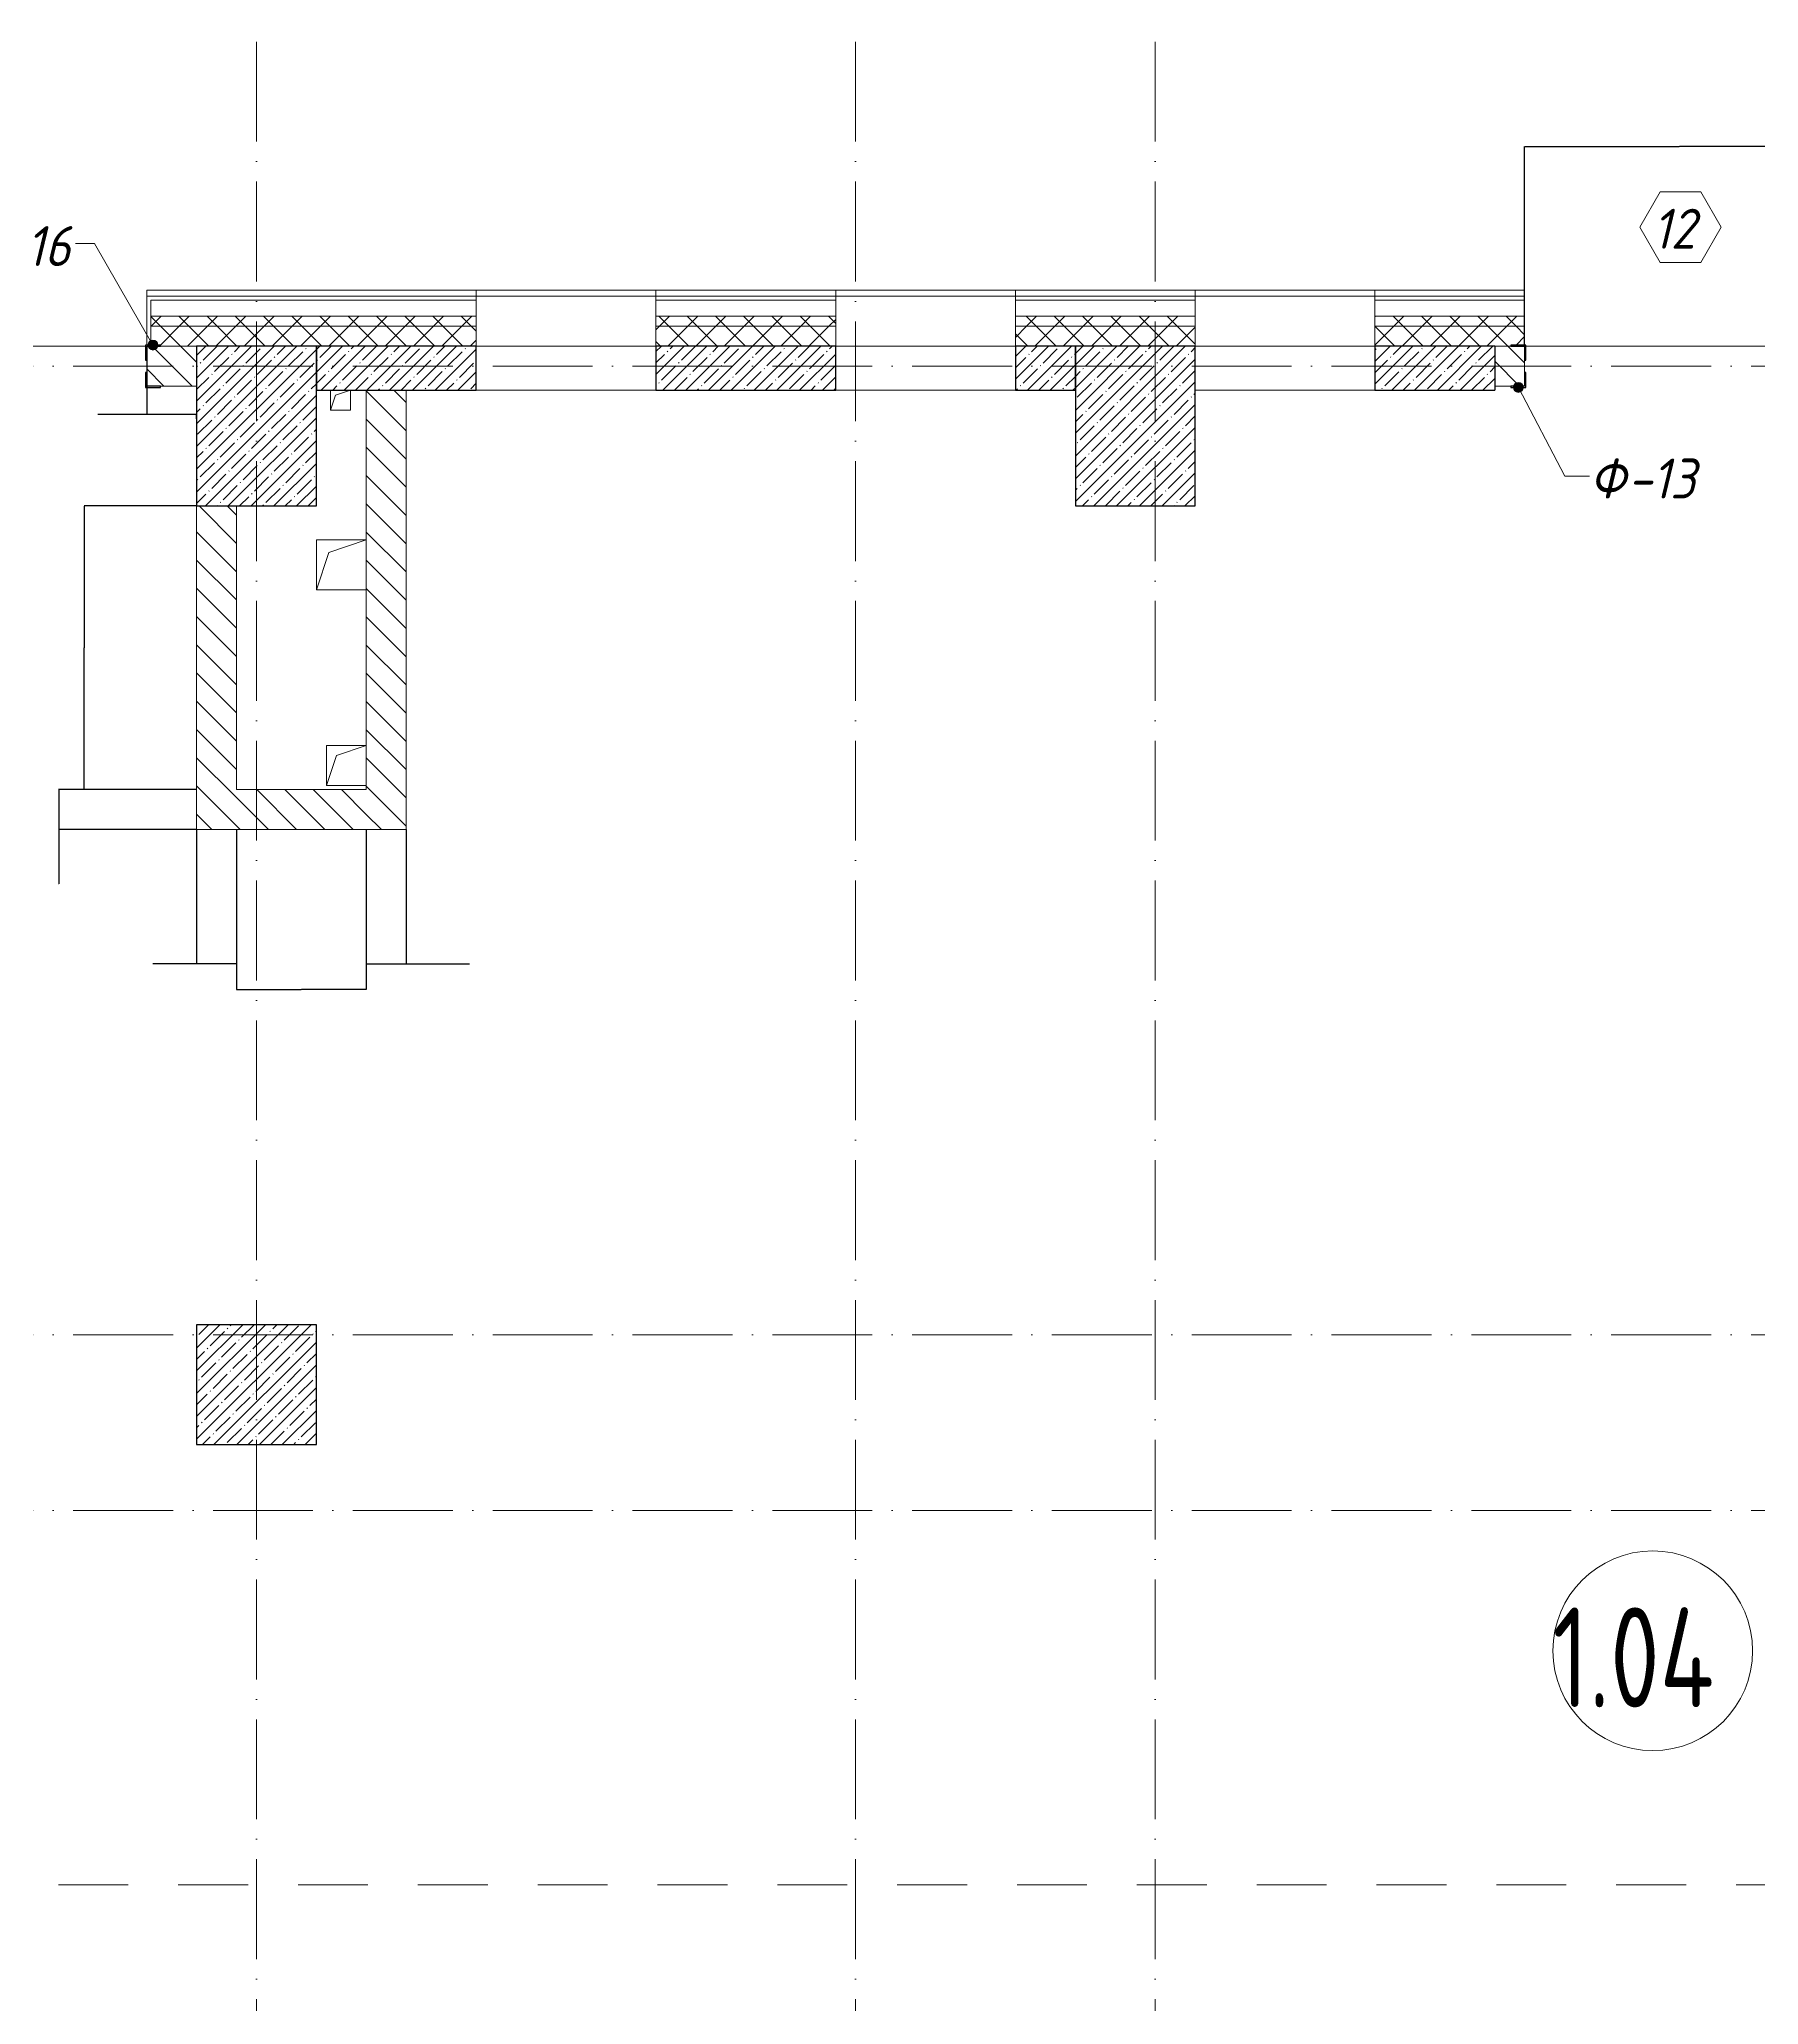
# Model space of a CAD drawing. Header units: millimetres. Extents: x 12986 to 523328, y -9759 to 30092.
# Drawn here: x 74919 to 83529, y 18795 to 28637 of the extents above; entities that cross this region are included whole.
import ezdxf

# ---------------------------------------------------------------- set-up
doc = ezdxf.new("R2010")
doc.units = ezdxf.units.MM
doc.linetypes.add('01 Штриховая _4 мм_', pattern=[600, 350, -250])
doc.linetypes.add('50_200_ШТРИХ_1Т_ш5_п1_п1_', pattern=[700, 500, -100, 0, -100])
for name, color, linetype, lineweight in [('A-ANNO-DIMS', 7, 'Continuous', 9), ('A-AREA-IDEN', 7, 'Continuous', 9), ('A-DOOR-IDEN', 7, 'Continuous', 9), ('A-FLOR', 7, 'Continuous', 9), ('A-GENM', 7, 'Continuous', 9), ('A-GENM-1', 7, 'Continuous', 25), ('A-GENM-IDEN', 7, 'Continuous', 9), ('A-WALL', 7, 'Continuous', 5), ('A-WALL-1', 7, 'Continuous', 25), ('A-WALL-8', 7, 'Continuous', 9), ('A-WALL-FNSH-1', 7, 'Continuous', 9), ('A-WALL-PATT-1', 7, 'Continuous', 5), ('G-ANNO-SYMB-1', 7, '01 Штриховая _4 мм_', 9), ('I-WALL', 7, 'Continuous', 5), ('S-COLS', 7, 'Continuous', 9), ('S-COLS-1', 7, 'Continuous', 5), ('S-COLS-2', 7, 'Continuous', 25), ('Оси-2', 7, '50_200_ШТРИХ_1Т_ш5_п1_п1_', 9)]:
    doc.layers.add(name, color=color, linetype=linetype, lineweight=lineweight)
for name, color, linetype, lineweight, true_color in [('A-WALL-2', 7, 'Continuous', 13, 0x000000), ('A-WALL-4', 7, 'Continuous', 25, 0x000000), ('A-WALL-PATT-2', 7, 'Continuous', 5, 0xce0000)]:
    doc.layers.add(name, color=color, linetype=linetype, lineweight=lineweight, true_color=true_color)
doc.styles.add('ISOCPEUR_I_3', font='isocpeui.ttf', dxfattribs={"width": 0.9, "height": 200})
doc.styles.add('СПДС', font='ГОСТ тип А.ttf', dxfattribs={"width": 0.9})
doc.dimstyles.get("Standard").update_dxf_attribs({"dimtxt": 0.18, "dimasz": 0.18, "dimexe": 0.18, "dimexo": 0.0625, "dimgap": 0.09, "dimtad": 0, "dimtih": 1, "dimtoh": 1, "dimdec": 4, "dimzin": 0, "dimdsep": 46, "dimtxsty": 'Standard', "dimcen": 0.09, "dimadec": 0, "dimazin": 0, "dimtfac": 1, "dimtdec": 4, "dimtofl": 0, "dimtmove": 0, "dimatfit": 3, "dimfxl": 1, "dimtolj": 1, "dimtzin": 0, "dimarcsym": 0})
pattern_1 = [(45, (61996.89, 0), (-57.02463, 57.02463), []), (45, (62053.92, 0), (-57.02463, 57.02463), [100.806, -20.161, 3.353, -16.808])]
pattern_2 = [(135, (61996.89, 0), (-70.71068, -70.71068), [])]
pattern_3 = [(45, (61996.89, 0), (-70.71068, 70.71068), []), (135, (61996.89, 0), (-70.71068, -70.71068), [])]

# ---------------------------------------------------------------- blocks, each defined once
blk = doc.blocks.new('BSC_Колонна _Прямоугольная - 600х600-V7-АР1_Кладочный план 1 этажа')
at = {"layer": 'S-COLS-1'}
h = blk.add_hatch(dxfattribs=at)
h.set_pattern_fill('FP_21', color=256, style=0, pattern_type=2)
h.set_pattern_definition([(45, (-14010, -21900), (-57.02463, 57.02463), []), (45, (-13952.975, -21900), (-57.02463, 57.02463), [100.806, -20.161, 3.353, -16.808])])
h.paths.add_polyline_path([(-300, -300), (300, -300), (300, 300), (-300, 300)], flags=0)
at = {"layer": 'S-COLS-2'}
for p, q in [((300, 300), (-300, 300)), ((-300, 300), (-300, -300)), ((300, -300), (300, 300)), ((-300, -300), (300, -300))]:
    blk.add_line(p, q, dxfattribs=at)
blk = doc.blocks.new('AR_Отверстие прямоугольное _в плите_ - AR_Отверстие прямоугольное _в плите_-V84-АР1_Кладочный план 1 этажа')
at = {"layer": 'A-GENM'}
for p, q in [((125, 125), (-125, 125)), ((-125, 125), (-125, -125)), ((-62.5, 62.5), (125, 125)), ((-125, -125), (-62.5, 62.5)), ((-125, -125), (125, -125))]:
    blk.add_line(p, q, dxfattribs=at)
blk = doc.blocks.new('Фахверк_СКБ_Уголок - Ф-13_200х3430 h_все крепления развернуты-26975764-АР1_Кладочный план 1 этажа')
at = {"layer": 'A-GENM-1'}
for p, q in [((200, 156), (125, 156)), ((125, 156), (125, 81)), ((131, 81), (131, 150)), ((131, 150), (200, 150)), ((200, 150), (200, 156)), ((125, 81), (131, 81)), ((131, 19), (125, 19)), ((125, 19), (125, -56)), ((131, -50), (131, 19)), ((125, -56), (200, -56)), ((200, -50), (131, -50)), ((200, -56), (200, -50))]:
    blk.add_line(p, q, dxfattribs=at)
blk = doc.blocks.new('Фахверк_СКБ_Уголок - Ф-16_200х7630 h-26985645-АР1_Кладочный план 1 этажа')
at = {"layer": 'A-GENM-1'}
for p, q in [((200, 156), (125, 156)), ((125, 156), (125, 81)), ((131, 81), (131, 150)), ((131, 150), (200, 150)), ((200, 150), (200, 156)), ((125, 81), (131, 81)), ((131, 19), (125, 19)), ((125, 19), (125, -56)), ((131, -50), (131, 19)), ((125, -56), (200, -56)), ((200, -50), (131, -50)), ((200, -56), (200, -50))]:
    blk.add_line(p, q, dxfattribs=at)
blk = doc.blocks.new('AR_Отверстие прямоугольное _в плите_ - AR_Отверстие прямоугольное _в плите_-V93-АР1_Кладочный план 1 этажа')
at = {"layer": 'A-GENM'}
for p, q in [((-50, 50), (-50, -50)), ((-50, -50), (-25, 25)), ((-25, 25), (50, 50)), ((50, -50), (50, 50)), ((-50, -50), (50, -50))]:
    blk.add_line(p, q, dxfattribs=at)
blk = doc.blocks.new('AR_Отверстие прямоугольное _в плите_ - AR_Отверстие прямоугольное _в плите_-V94-АР1_Кладочный план 1 этажа')
at = {"layer": 'A-GENM'}
for p, q in [((100, 100), (-100, 100)), ((-100, 100), (-100, -100)), ((-50, 50), (100, 100)), ((-100, -100), (-50, 50)), ((-100, -100), (100, -100))]:
    blk.add_line(p, q, dxfattribs=at)
blk = doc.blocks.new('DIMBLOCK56-АР1_Кладочный план 1 этажа')
at = {"layer": 'A-ANNO-DIMS', "color": 0, "lineweight": -2, "transparency": 16777216}
for p, q in [((75457.1, 27100.2), (75457.1, 26758)), ((75457.1, 26758.2), (75211.7, 26758.2)), ((75706.7, 26758.2), (75457.3, 26758.2)), ((75706.9, 26736.4), (75706.9, 26758.4))]:
    blk.add_line(p, q, dxfattribs=at)
at = {"layer": 'A-ANNO-DIMS', "color": 0, "transparency": 16777216}
for points in [[(75457.3, 26758.2), (75457.3, 26758.2), (75457.1, 26758.2)], [(75706.7, 26758.2), (75706.7, 26758.2), (75706.9, 26758.2)]]:
    blk.add_solid(points, dxfattribs=at)
at = {"layer": 'Defpoints', "color": 0, "transparency": 16777216}
for p in [(75457.1, 27100.3), (75706.9, 26758.2), (75706.9, 26736.3)]:
    blk.add_point(p, dxfattribs=at)
at = {"layer": 'A-ANNO-DIMS', "color": 0, "transparency": 16777216, "insert": (74983.4, 26758.3), "char_height": 0.18, "width": 455.087, "attachment_point": 1, "line_spacing_factor": 1.149209}
blk.add_mtext('\\A1;249.7435', dxfattribs=at)
blk = doc.blocks.new('DIMBLOCK124-АР1_Кладочный план 1 этажа')
at = {"layer": 'A-ANNO-DIMS', "color": 0, "lineweight": -2, "transparency": 16777216}
for p, q in [((75707.1, 24679.9), (75707.1, 24006.4)), ((75907.1, 24676.9), (75907.1, 24006.4)), ((75707.1, 24006.6), (75487.6, 24006.6)), ((75907, 24006.6), (75707.3, 24006.6))]:
    blk.add_line(p, q, dxfattribs=at)
at = {"layer": 'A-ANNO-DIMS', "color": 0, "transparency": 16777216}
for points in [[(75707.3, 24006.6), (75707.3, 24006.5), (75707.1, 24006.6)], [(75907, 24006.6), (75907, 24006.5), (75907.1, 24006.6)]]:
    blk.add_solid(points, dxfattribs=at)
at = {"layer": 'Defpoints', "color": 0, "transparency": 16777216}
for p in [(75707.1, 24680), (75907.1, 24677), (75907.1, 24006.6)]:
    blk.add_point(p, dxfattribs=at)
at = {"layer": 'A-ANNO-DIMS', "color": 0, "transparency": 16777216, "insert": (75259.4, 24006.7), "char_height": 0.18, "width": 455.087, "attachment_point": 1, "line_spacing_factor": 1.149209}
blk.add_mtext('\\A1;200.0000', dxfattribs=at)
blk = doc.blocks.new('DIMBLOCK125-АР1_Кладочный план 1 этажа')
at = {"layer": 'A-ANNO-DIMS', "color": 0, "lineweight": -2, "transparency": 16777216}
for p, q in [((75907.1, 24676.9), (75907.1, 23878.4)), ((76556.9, 24676.9), (76556.9, 23878.4)), ((75907.3, 23878.6), (76231.3, 23878.6)), ((76556.7, 23878.6), (76232.7, 23878.6))]:
    blk.add_line(p, q, dxfattribs=at)
at = {"layer": 'A-ANNO-DIMS', "color": 0, "transparency": 16777216}
for points in [[(75907.3, 23878.6), (75907.3, 23878.6), (75907.1, 23878.6)], [(76556.7, 23878.6), (76556.7, 23878.6), (76556.9, 23878.6)]]:
    blk.add_solid(points, dxfattribs=at)
at = {"layer": 'Defpoints', "color": 0, "transparency": 16777216}
for p in [(75907.1, 24677), (76556.9, 24677), (76556.9, 23878.6)]:
    blk.add_point(p, dxfattribs=at)
at = {"layer": 'A-ANNO-DIMS', "color": 0, "transparency": 16777216, "insert": (76232, 23878.6), "char_height": 0.18, "width": 455.087, "attachment_point": 5}
blk.add_mtext('\\A1;649.7435', dxfattribs=at)
blk = doc.blocks.new('DIMBLOCK126-АР1_Кладочный план 1 этажа')
at = {"layer": 'A-ANNO-DIMS', "color": 0, "lineweight": -2, "transparency": 16777216}
for p, q in [((76556.9, 24676.9), (76556.9, 24006.4)), ((76756.9, 24679.9), (76756.9, 24006.4)), ((76557.1, 24006.6), (76756.7, 24006.6)), ((76756.9, 24006.6), (77074.1, 24006.6))]:
    blk.add_line(p, q, dxfattribs=at)
at = {"layer": 'A-ANNO-DIMS', "color": 0, "transparency": 16777216}
for points in [[(76557.1, 24006.6), (76557.1, 24006.5), (76556.9, 24006.6)], [(76756.7, 24006.6), (76756.7, 24006.5), (76756.9, 24006.6)]]:
    blk.add_solid(points, dxfattribs=at)
at = {"layer": 'Defpoints', "color": 0, "transparency": 16777216}
for p in [(76556.9, 24677), (76756.9, 24680), (76756.9, 24006.6)]:
    blk.add_point(p, dxfattribs=at)
at = {"layer": 'A-ANNO-DIMS', "color": 0, "transparency": 16777216, "insert": (76847.2, 24006.7), "char_height": 0.18, "width": 455.087, "attachment_point": 1, "line_spacing_factor": 1.149209}
blk.add_mtext('\\A1;200.0000', dxfattribs=at)
blk = doc.blocks.new('DIMBLOCK127-АР1_Кладочный план 1 этажа')
at = {"layer": 'A-ANNO-DIMS', "color": 0, "lineweight": -2, "transparency": 16777216}
for p, q in [((75707.1, 26300), (75143.8, 26300)), ((75144, 26299.8), (75144, 25590.2)), ((75144, 24880.2), (75144, 25589.8)), ((75704, 24880), (75143.8, 24880))]:
    blk.add_line(p, q, dxfattribs=at)
at = {"layer": 'A-ANNO-DIMS', "color": 0, "transparency": 16777216}
for points in [[(75144, 26299.8), (75144, 26299.8), (75144, 26300)], [(75144, 24880.2), (75144, 24880.2), (75144, 24880)]]:
    blk.add_solid(points, dxfattribs=at)
at = {"layer": 'Defpoints', "color": 0, "transparency": 16777216}
for p in [(75707.1, 26300), (75144, 24880), (75704.1, 24880)]:
    blk.add_point(p, dxfattribs=at)
at = {"layer": 'A-ANNO-DIMS', "color": 0, "transparency": 16777216, "insert": (75144, 25590), "char_height": 0.18, "width": 579.201, "attachment_point": 5}
blk.add_mtext('\\A1;1420.0000', dxfattribs=at)
blk = doc.blocks.new('DIMBLOCK128-АР1_Кладочный план 1 этажа')
at = {"layer": 'A-ANNO-DIMS', "color": 0, "lineweight": -2, "transparency": 16777216}
for p, q in [((75704, 24880), (75016.2, 24880)), ((75016.4, 24879.8), (75016.4, 24680.2)), ((75707.1, 24680), (75016.2, 24680)), ((75016.4, 24680), (75016.4, 24407.9)), ((75016.4, 24407.9), (75016.2, 24407.9))]:
    blk.add_line(p, q, dxfattribs=at)
at = {"layer": 'A-ANNO-DIMS', "color": 0, "transparency": 16777216}
for points in [[(75016.4, 24879.8), (75016.4, 24879.8), (75016.4, 24880)], [(75016.4, 24680.2), (75016.4, 24680.2), (75016.4, 24680)]]:
    blk.add_solid(points, dxfattribs=at)
at = {"layer": 'Defpoints', "color": 0, "transparency": 16777216}
for p in [(75704.1, 24880), (75016.4, 24680), (75707.1, 24680)]:
    blk.add_point(p, dxfattribs=at)
at = {"layer": 'A-ANNO-DIMS', "color": 0, "transparency": 16777216, "insert": (75015.9, 24180.4), "char_height": 0.18, "width": 455.087, "attachment_point": 1, "rotation": 90, "line_spacing_factor": 1.149209}
blk.add_mtext('\\A1;200.0000', dxfattribs=at)
blk = doc.blocks.new('AAR_СКБ_Марка_Двери_Перемычка и проем - Марка проема-25625168-АР1_Кладочный план 1 этажа')
at = {"layer": 'A-DOOR-IDEN'}
for p, q in [((-0.968, -0.984), (-1.986, -2.747)), ((1.067, -0.984), (-0.968, -0.984)), ((2.085, -2.747), (1.067, -0.984)), ((-1.986, -2.747), (-0.968, -4.509)), ((1.067, -4.509), (2.085, -2.747)), ((-0.968, -4.509), (1.067, -4.509))]:
    blk.add_line(p, q, dxfattribs=at)
blk = doc.blocks.new('DIMBLOCK352-АР1_Кладочный план 1 этажа')
at = {"layer": 'A-ANNO-DIMS', "color": 0, "lineweight": -2, "transparency": 16777216}
for p, q in [((82356.9, 27100.1), (82356.9, 28100.1)), ((82357.1, 28100), (83131.2, 28100)), ((83906.7, 28100), (83132.6, 28100)), ((83906.9, 27100.1), (83906.9, 28100.1))]:
    blk.add_line(p, q, dxfattribs=at)
at = {"layer": 'A-ANNO-DIMS', "color": 0, "transparency": 16777216}
for points in [[(82357.1, 28100), (82357.1, 28099.9), (82356.9, 28100)], [(83906.7, 28100), (83906.7, 28099.9), (83906.9, 28100)]]:
    blk.add_solid(points, dxfattribs=at)
at = {"layer": 'Defpoints', "color": 0, "transparency": 16777216}
for p in [(83906.9, 28100), (82356.9, 27100), (83906.9, 27100)]:
    blk.add_point(p, dxfattribs=at)
at = {"layer": 'A-ANNO-DIMS', "color": 0, "transparency": 16777216, "insert": (83131.9, 28100), "char_height": 0.18, "width": 560.814, "attachment_point": 5}
blk.add_mtext('\\A1;1550.0000', dxfattribs=at)
blk = doc.blocks.new('Марка_Помещения - Номер-25198446-Объем проектирования 1 этажа')
at = {"layer": 'A-AREA-IDEN'}
for start, end in [(360, 180), (180, 360)]:
    blk.add_arc((0, 0), 2.5, start, end, dxfattribs=at)

msp = doc.modelspace()

# ---------------------------------------------------------------- hatches: boundary and pattern name
at = {"layer": 'A-GENM-IDEN'}
h = msp.add_hatch(color=256, dxfattribs=at)
edge = h.paths.add_edge_path(flags=0)
edge.add_arc((75488.64977, 27106.00001), 25, 0, 360)
h = msp.add_hatch(color=256, dxfattribs=at)
edge = h.paths.add_edge_path(flags=0)
edge.add_arc((82325.39327, 26894.00001), 25, 0, 360)
at = {"layer": 'A-WALL-PATT-1'}
h = msp.add_hatch(dxfattribs=at)
h.set_pattern_fill('FP_2', color=256, style=0, pattern_type=2)
h.set_pattern_definition(pattern_3)
h.paths.add_polyline_path([(95756.89326, 27200.00001), (95756.89326, 27250.00001), (93956.89326, 27250.00001), (93956.89326, 27200.00001), (95706.89326, 27200.00001)], flags=0)
h.paths.add_polyline_path([(78007.14974, 27200.00001), (78907.14985, 27200.00001), (78907.14985, 27250.00001), (78007.14974, 27250.00001)], flags=0)
h.paths.add_polyline_path([(81607.14997, 27200.00001), (82356.89327, 27200.00001), (82356.89327, 27250.00001), (81607.14997, 27250.00001)], flags=0)
h.paths.add_polyline_path([(77107.14974, 27200.00001), (77107.14974, 27250.00001), (75477.14977, 27250.00001), (75477.14977, 27200.00001), (76309.53984, 27200.00001)], flags=0)
h.paths.add_polyline_path([(79807.14985, 27200.00001), (80707.14997, 27200.00001), (80707.14997, 27250.00001), (79807.14985, 27250.00001)], flags=0)
h.paths.add_polyline_path([(90099.93047, 27200.00001), (92806.89326, 27200.00001), (92806.89326, 27250.00001), (83906.89327, 27250.00001), (83906.89327, 27200.00001), (83970.86797, 27200.00001)], flags=0)
h = msp.add_hatch(dxfattribs=at)
h.set_pattern_fill('FP_2', color=256, style=0, pattern_type=2)
h.set_pattern_definition(pattern_3)
h.paths.add_polyline_path([(95606.89326, 27100.00001), (95706.89326, 27100.00001), (95706.89326, 27200.00001), (93956.89326, 27200.00001), (93956.89326, 27100.00001), (95006.89326, 27100.00001)], flags=0)
h.paths.add_polyline_path([(92606.89326, 27100.00001), (92806.89326, 27100.00001), (92806.89326, 27200.00001), (83906.89327, 27200.00001), (83906.89327, 27100.00001), (92006.89326, 27100.00001)], flags=0)
h.paths.add_polyline_path([(79807.14985, 27100.00001), (80707.14997, 27100.00001), (80707.14997, 27200.00001), (79807.14985, 27200.00001)], flags=0)
h.paths.add_polyline_path([(78007.14974, 27100.00001), (78907.14985, 27100.00001), (78907.14985, 27200.00001), (78007.14974, 27200.00001)], flags=0)
h.paths.add_polyline_path([(77107.14974, 27100.00001), (77107.14974, 27200.00001), (75477.14977, 27200.00001), (75477.14977, 27106.00001), (75526.14977, 27106.00001), (75526.14977, 27100.00001), (76309.53984, 27100.00001)], flags=0)
h.paths.add_polyline_path([(81607.14997, 27100.00001), (82287.89327, 27100.00001), (82287.89327, 27106.00001), (82356.89327, 27106.00001), (82356.89327, 27200.00001), (81607.14997, 27200.00001)], flags=0)
h = msp.add_hatch(dxfattribs=at)
h.set_pattern_fill('FP_1', color=256, style=0, pattern_type=2)
h.set_pattern_definition(pattern_1)
h.paths.add_polyline_path([(76309.53984, 26880.00001), (77107.14972, 26880.00001), (77107.14972, 27100.00001), (76307.14972, 27100.00001), (76307.14972, 26880.00001)], flags=0)
h = msp.add_hatch(dxfattribs=at)
h.set_pattern_fill('FP_1', color=256, style=0, pattern_type=2)
h.set_pattern_definition(pattern_1)
h.paths.add_polyline_path([(78907.14984, 26880.00001), (78907.14984, 27100.00001), (78007.14974, 27100.00001), (78007.14974, 26880.00001)], flags=0)
h = msp.add_hatch(dxfattribs=at)
h.set_pattern_fill('FP_1', color=256, style=0, pattern_type=2)
h.set_pattern_definition(pattern_1)
h.paths.add_polyline_path([(80107.14984, 26880.00001), (80107.14984, 27100.00001), (79807.14985, 27100.00001), (79807.14985, 26880.00001)], flags=0)
h = msp.add_hatch(dxfattribs=at)
h.set_pattern_fill('FP_1', color=256, style=0, pattern_type=2)
h.set_pattern_definition(pattern_1)
h.paths.add_polyline_path([(82207.14979, 26879.99988), (82207.14979, 27099.99988), (81607.14997, 27099.99988), (81607.14997, 26879.99988)], flags=0)
at = {"layer": 'A-WALL-PATT-2'}
h = msp.add_hatch(dxfattribs=at)
h.set_pattern_fill('FP_3', color=256, style=0, pattern_type=2)
h.set_pattern_definition(pattern_2)
h.paths.add_polyline_path([(75526.14977, 26900.00001), (75706.89325, 26900.00001), (75706.89325, 27100.00001), (75457.14977, 27100.00001), (75457.14977, 26900.00001)], flags=0)
h = msp.add_hatch(dxfattribs=at)
h.set_pattern_fill('FP_3', color=256, style=0, pattern_type=2)
h.set_pattern_definition(pattern_2)
h.paths.add_polyline_path([(82356.89327, 26900.00001), (82356.89327, 27100.00001), (82207.14979, 27100.00001), (82207.14979, 26900.00001), (82287.89327, 26900.00001)], flags=0)
h = msp.add_hatch(dxfattribs=at)
h.set_pattern_fill('FP_3', color=256, style=0, pattern_type=2)
h.set_pattern_definition(pattern_2)
h.paths.add_polyline_path([(76756.89325, 24679.99988), (76756.89325, 26880.00001), (76556.89325, 26880.00001), (76556.89325, 24679.99988)], flags=0)
h = msp.add_hatch(dxfattribs=at)
h.set_pattern_fill('FP_3', color=256, style=0, pattern_type=2)
h.set_pattern_definition(pattern_2)
h.paths.add_polyline_path([(75907.14977, 24679.99988), (75907.14977, 26299.99988), (75707.14977, 26299.99988), (75707.14977, 24679.99988)], flags=0)
h = msp.add_hatch(dxfattribs=at)
h.set_pattern_fill('FP_3', color=256, style=0, pattern_type=2)
h.set_pattern_definition(pattern_2)
h.paths.add_polyline_path([(75907.14977, 24679.99988), (76556.89325, 24679.99988), (76556.89325, 24879.99988), (75907.14977, 24879.99988)], flags=0)
at = {"layer": 'S-COLS-1'}
h = msp.add_hatch(dxfattribs=at)
h.set_pattern_fill('FP_1', color=256, style=0, pattern_type=2)
h.set_pattern_definition(pattern_1)
h.paths.add_polyline_path([(75706.89325, 26299.99988), (76306.89325, 26299.99988), (76306.89325, 27099.99988), (75706.89325, 27099.99988)], flags=0)
h = msp.add_hatch(dxfattribs=at)
h.set_pattern_fill('FP_1', color=256, style=0, pattern_type=2)
h.set_pattern_definition(pattern_1)
h.paths.add_polyline_path([(80107.14985, 26300.00001), (80707.14985, 26300.00001), (80707.14985, 27100.00001), (80107.14985, 27100.00001)], flags=0)

# ---------------------------------------------------------------- linework, layer by layer
at = {"layer": 'A-FLOR'}
for p, q in [((75451.14977, 27100.00001), (71706.89328, 27100.00001)), ((83906.89327, 27100.00001), (82362.89327, 27100.00001)), ((76376.89325, 26780.00001), (76376.89325, 26879.99988)), ((76476.89325, 26879.99988), (76476.89325, 26780.00001)), ((76476.89325, 26780.00001), (76376.89325, 26780.00001)), ((76306.89325, 26129.99988), (76556.89325, 26129.99988)), ((76306.89325, 25879.99988), (76306.89325, 26129.99988)), ((76556.89325, 25879.99988), (76306.89325, 25879.99988)), ((76356.89325, 25099.99988), (76556.89325, 25099.99988)), ((76356.89325, 24899.99988), (76356.89325, 25099.99988)), ((76556.89325, 24899.99988), (76356.89325, 24899.99988))]:
    msp.add_line(p, q, dxfattribs=at)
at = {"layer": 'A-GENM-IDEN'}
for p, q in [((75195.73752, 27613.96447), (75100.65488, 27613.96447)), ((75488.64977, 27106.00001), (75195.73752, 27613.96447)), ((82325.39327, 26894.00001), (82558.61104, 26449.94019)), ((82558.61104, 26449.94019), (82681.97117, 26449.94019))]:
    msp.add_line(p, q, dxfattribs=at)
for centre in [(75488.64977, 27106.00001), (82325.39327, 26894.00001)]:
    msp.add_circle(centre, 25, dxfattribs=at)
at = {"layer": 'A-WALL'}
for p, q in [((75477.14977, 27106.00001), (75477.14977, 27330.00001)), ((75477.14977, 27330.00001), (77107.14974, 27330.00001)), ((77107.14974, 27350.00001), (78007.14974, 27350.00001)), ((78007.14974, 27330.00001), (78907.14985, 27330.00001)), ((78907.14985, 27350.00001), (79807.14985, 27350.00001)), ((79807.14985, 27330.00001), (80707.14997, 27330.00001)), ((80707.14997, 27350.00001), (81607.14997, 27350.00001)), ((81607.14997, 27330.00001), (82356.89327, 27330.00001)), ((75477.14977, 27250.00001), (77107.14974, 27250.00001)), ((75477.14977, 27200.00001), (77107.14974, 27200.00001)), ((78007.14974, 27250.00001), (78907.14985, 27250.00001)), ((78007.14974, 27200.00001), (78907.14985, 27200.00001)), ((79807.14985, 27250.00001), (80707.14997, 27250.00001)), ((79807.14985, 27200.00001), (80707.14997, 27200.00001)), ((81607.14997, 27250.00001), (82356.89327, 27250.00001)), ((81607.14997, 27200.00001), (82356.89327, 27200.00001)), ((78007.14974, 27100.00001), (77107.14974, 27100.00001)), ((79807.14985, 27100.00001), (78907.14985, 27100.00001)), ((81607.14997, 27100.00001), (80707.14997, 27100.00001))]:
    msp.add_line(p, q, dxfattribs=at)
at = {"layer": 'A-WALL-1'}
for p, q in [((77107.14972, 27100.00001), (76307.14972, 27100.00001)), ((76307.14972, 27100.00001), (76307.14972, 26880.00001)), ((77107.14972, 26880.00001), (77107.14972, 27100.00001)), ((78907.14984, 27100.00001), (78007.14974, 27100.00001)), ((78007.14974, 27100.00001), (78007.14974, 26880.00001)), ((78907.14984, 26880.00001), (78907.14984, 27100.00001)), ((80107.14984, 27100.00001), (79807.14985, 27100.00001)), ((79807.14985, 27100.00001), (79807.14985, 26880.00001)), ((80107.14984, 26880.00001), (80107.14984, 27100.00001)), ((81607.14997, 27099.99988), (81607.14997, 26879.99988)), ((82207.14979, 27099.99988), (81607.14997, 27099.99988)), ((76307.14972, 26880.00001), (77107.14972, 26880.00001)), ((78007.14974, 26880.00001), (78907.14984, 26880.00001)), ((79807.14985, 26880.00001), (80107.14984, 26880.00001)), ((81607.14997, 26879.99988), (82207.14979, 26879.99988))]:
    msp.add_line(p, q, dxfattribs=at)
at = {"layer": 'A-WALL-2'}
for p, q in [((75706.89325, 27100.00001), (75526.14977, 27100.00001)), ((75706.89325, 26900.00001), (75706.89325, 27100.00001)), ((82287.89327, 27100.00001), (82207.14979, 27100.00001)), ((75457.14977, 27031.00001), (75457.14977, 26969.00001)), ((82356.89327, 26969.00001), (82356.89327, 27031.00001)), ((75526.14977, 26900.00001), (75706.89325, 26900.00001)), ((76556.89325, 26880.00001), (76556.89325, 24879.99988)), ((76756.89325, 24679.99988), (76756.89325, 26880.00001)), ((82207.14979, 26900.00001), (82287.89327, 26900.00001)), ((75907.14977, 26299.99988), (75707.14977, 26299.99988)), ((75707.14977, 26299.99988), (75707.14977, 24679.99988)), ((75907.14977, 24879.99988), (75907.14977, 26299.99988)), ((76556.89325, 24879.99988), (75907.14977, 24879.99988)), ((75707.14977, 24679.99988), (76756.89325, 24679.99988))]:
    msp.add_line(p, q, dxfattribs=at)
at = {"layer": 'A-WALL-4'}
msp.add_line((82207.14979, 27100.00001), (82207.14979, 26879.99988), dxfattribs=at)
at = {"layer": 'A-WALL-8'}
for p, q in [((77107.14974, 27100.00001), (77107.14974, 27330.00001)), ((78007.14974, 27330.00001), (78007.14974, 27100.00001)), ((78907.14985, 27100.00001), (78907.14985, 27330.00001)), ((79807.14985, 27330.00001), (79807.14985, 27100.00001)), ((80707.14997, 27100.00001), (80707.14997, 27330.00001)), ((81607.14997, 27330.00001), (81607.14997, 27100.00001)), ((82356.89327, 27106.00001), (82356.89327, 27330.00001)), ((75706.89325, 27100.00001), (77107.14974, 27100.00001)), ((78907.14984, 27100.00001), (78907.14985, 27100.00001)), ((80107.14984, 27100.00001), (80707.14997, 27100.00001)), ((81607.14997, 27100.00001), (82207.14979, 27100.00001))]:
    msp.add_line(p, q, dxfattribs=at)
at = {"layer": 'A-WALL-FNSH-1'}
for p, q in [((77107.14974, 27350.00001), (75457.14977, 27350.00001)), ((75457.14977, 27350.00001), (75457.14977, 27106.00001)), ((77107.14974, 27330.00001), (77107.14974, 27350.00001)), ((78907.14985, 27350.00001), (78007.14974, 27350.00001)), ((78007.14974, 27350.00001), (78007.14974, 27330.00001)), ((78907.14985, 27330.00001), (78907.14985, 27350.00001)), ((80707.14997, 27350.00001), (79807.14985, 27350.00001)), ((79807.14985, 27350.00001), (79807.14985, 27330.00001)), ((80707.14997, 27330.00001), (80707.14997, 27350.00001)), ((82356.89327, 27350.00001), (81607.14997, 27350.00001)), ((81607.14997, 27350.00001), (81607.14997, 27330.00001)), ((82356.89327, 27330.00001), (82356.89327, 27350.00001))]:
    msp.add_line(p, q, dxfattribs=at)
at = {"layer": 'G-ANNO-SYMB-1'}
msp.add_line((57015.13323, 19394.72394), (104925.09743, 19394.72394), dxfattribs=at)
at = {"layer": 'I-WALL'}
for p, q in [((75457.14977, 27350.00001), (75457.14977, 27379.99988)), ((75457.14977, 27379.99988), (82356.89327, 27379.99988)), ((77107.14972, 27350.00001), (77107.14972, 27379.99988)), ((78007.14974, 27350.00001), (78007.14974, 27379.99988)), ((78907.14974, 27350.00001), (78907.14974, 27379.99988)), ((79807.14997, 27350.00001), (79807.14997, 27379.99988)), ((80707.14997, 27350.00001), (80707.14997, 27379.99988)), ((81607.14997, 27350.00001), (81607.14997, 27379.99988)), ((82356.89327, 27350.00001), (82356.89327, 27379.99988)), ((77107.14974, 27099.99988), (78007.14974, 27099.99988)), ((78907.14985, 27099.99988), (79807.14985, 27099.99988)), ((80707.14997, 27099.99988), (81607.14997, 27099.99988)), ((78007.14974, 26879.99988), (77107.14972, 26879.99988)), ((79807.14985, 26879.99988), (78907.14984, 26879.99988)), ((81607.14997, 26879.99988), (80707.14985, 26879.99988))]:
    msp.add_line(p, q, dxfattribs=at)
at = {"layer": 'S-COLS-2'}
for p, q in [((76306.89325, 27099.99988), (75706.89325, 27099.99988)), ((75706.89325, 27099.99988), (75706.89325, 26299.99988)), ((76306.89325, 26299.99988), (76306.89325, 27099.99988)), ((80707.14985, 27100.00001), (80107.14985, 27100.00001)), ((80107.14985, 27100.00001), (80107.14985, 26300.00001)), ((80707.14985, 26300.00001), (80707.14985, 27100.00001)), ((75706.89325, 26299.99988), (76306.89325, 26299.99988)), ((80107.14985, 26300.00001), (80707.14985, 26300.00001))]:
    msp.add_line(p, q, dxfattribs=at)
at = {"layer": 'Оси-2'}
for p, q in [((76006.89325, -4080), (76006.89325, 28636.94316)), ((79006.89325, -4080), (79006.89325, 28636.94316)), ((80506.89325, -4080), (80506.89325, 28636.94316)), ((57586.89328, 26999.99982), (187948.52131, 26999.99982)), ((57586.89328, 22150.00007), (187948.52131, 22150.00007)), ((57586.89328, 21270), (187948.52131, 21270))]:
    msp.add_line(p, q, dxfattribs=at)

# ---------------------------------------------------------------- block references
at = {"layer": 'A-AREA-IDEN', "xscale": 199.9999999999999, "yscale": 199.9999999999999, "zscale": 199.9999999999999}
msp.add_blockref('Марка_Помещения - Номер-25198446-Объем проектирования 1 этажа', (82998.17993, 20566.96983), dxfattribs=at)
at = {"layer": 'A-DOOR-IDEN', "xscale": 99.99999999999993, "yscale": 99.99999999999993, "zscale": 99.99999999999993}
msp.add_blockref('AAR_СКБ_Марка_Двери_Перемычка и проем - Марка проема-25625168-АР1_Кладочный план 1 этажа', (83131.89327, 27970.94312), dxfattribs=at)
at = {"layer": 'A-GENM'}
for name, p in [('AR_Отверстие прямоугольное _в плите_ - AR_Отверстие прямоугольное _в плите_-V93-АР1_Кладочный план 1 этажа', (76426.89325, 26830.00001)), ('AR_Отверстие прямоугольное _в плите_ - AR_Отверстие прямоугольное _в плите_-V84-АР1_Кладочный план 1 этажа', (76431.89325, 26004.99988)), ('AR_Отверстие прямоугольное _в плите_ - AR_Отверстие прямоугольное _в плите_-V94-АР1_Кладочный план 1 этажа', (76456.89325, 24999.99988))]:
    msp.add_blockref(name, p, dxfattribs=at)
at = {"layer": 'A-GENM-1'}
msp.add_blockref('Фахверк_СКБ_Уголок - Ф-16_200х7630 h-26985645-АР1_Кладочный план 1 этажа', (75326.14977, 26950.00001), dxfattribs=at)
at = {"layer": 'A-GENM-1', "rotation": 180}
msp.add_blockref('Фахверк_СКБ_Уголок - Ф-13_200х3430 h_все крепления развернуты-26975764-АР1_Кладочный план 1 этажа', (82487.89327, 27050.00001), dxfattribs=at)
at = {"layer": 'S-COLS'}
msp.add_blockref('BSC_Колонна _Прямоугольная - 600х600-V7-АР1_Кладочный план 1 этажа', (76006.89325, 21899.99998), dxfattribs=at)

# ---------------------------------------------------------------- texts
at = {"layer": 'A-AREA-IDEN', "insert": (82496.41363, 20784.08844), "char_height": 500, "width": 1255.442625, "attachment_point": 1, "style": 'СПДС'}
msp.add_mtext('1.04', dxfattribs=at)
at = {"layer": 'A-DOOR-IDEN', "insert": (82997.99474, 27788.30174), "char_height": 200, "width": 274.177125, "attachment_point": 1, "style": 'ISOCPEUR_I_3'}
msp.add_mtext('12', dxfattribs=at)
at = {"layer": 'A-GENM-IDEN', "char_height": 200, "attachment_point": 1, "style": 'ISOCPEUR_I_3'}
for s, insert, width in [('-16', (74731.70326, 27701.57906), 432.91125), ('\\fISOCPEUR|b0|i1|c204|p34|;\\W.9;Ф', (82681.97117, 26537.55477), 230.886), ('-13', (82872.47117, 26537.55477), 432.91125)]:
    msp.add_mtext(s, dxfattribs=dict(at, insert=insert, width=width))

# ---------------------------------------------------------------- dimensions: what is measured, and where the dimension line sits
at = {"layer": 'A-ANNO-DIMS'}
for base, p1, p2, picture, middle in [((83906.89327, 28099.96336), (82356.89327, 27100.00001), (83906.89327, 27099.99988), 'DIMBLOCK352-АР1_Кладочный план 1 этажа', (83131.89327, 28099.96336)), ((76556.89325, 23878.59634), (75907.14977, 24676.95188), (76556.89325, 24676.95188), 'DIMBLOCK125-АР1_Кладочный план 1 этажа', (76232.02151, 23878.59634))]:
    dim = msp.add_linear_dim(base=base, p1=p1, p2=p2, dimstyle='Standard', dxfattribs=at)
    dim.commit()
    dim.dimension.update_dxf_attribs({"geometry": picture, "text_midpoint": middle})
for base, p1, p2, picture, middle in [((75706.89325, 26758.20799), (75457.14977, 27100.26194), (75706.89325, 26736.31619), 'DIMBLOCK56-АР1_Кладочный план 1 этажа', (75210.93908, 26758.20799)), ((75907.14977, 24006.55416), (75707.14977, 24679.99988), (75907.14977, 24676.95188), 'DIMBLOCK124-АР1_Кладочный план 1 этажа', (75486.92767, 24006.55416)), ((76756.89325, 24006.55416), (76556.89325, 24676.95188), (76756.89325, 24679.99988), 'DIMBLOCK126-АР1_Кладочный план 1 этажа', (77074.7205, 24006.55416))]:
    dim = msp.add_linear_dim(base=base, p1=p1, p2=p2, dimstyle='Standard', dxfattribs=at)
    dim.commit()
    dim.dimension.update_dxf_attribs({"geometry": picture, "text_midpoint": middle, "dimtype": 160})
dim = msp.add_linear_dim(base=(75143.98481, 24879.99988), p1=(75707.14977, 26299.99988), p2=(75704.10177, 24879.99988), angle=90, dimstyle='Standard', dxfattribs=at)
dim.commit()
dim.dimension.update_dxf_attribs({"geometry": 'DIMBLOCK127-АР1_Кладочный план 1 этажа', "text_midpoint": (75143.98481, 25589.99988)})
dim = msp.add_linear_dim(base=(75016.41699, 24679.99988), p1=(75704.10177, 24879.99988), p2=(75707.14977, 24679.99988), angle=90, dimstyle='Standard', dxfattribs=at)
dim.commit()
dim.dimension.update_dxf_attribs({"geometry": 'DIMBLOCK128-АР1_Кладочный план 1 этажа', "text_midpoint": (75016.02699, 24407.92876), "dimtype": 160, "text_rotation": 90})

doc.saveas('drawing.dxf')
